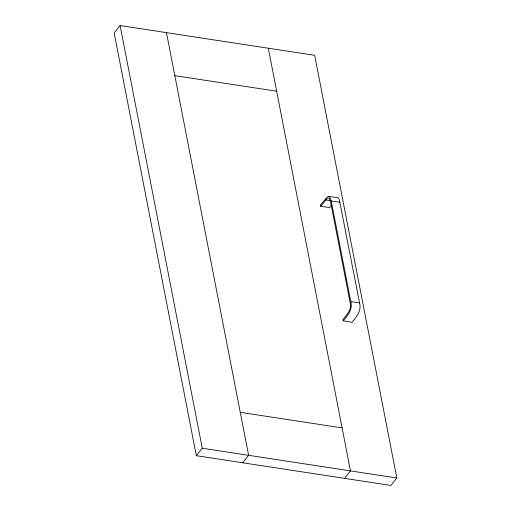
<?xml version="1.0" encoding="UTF-8"?>
<svg xmlns="http://www.w3.org/2000/svg" width="511" height="511" viewBox="0 0 511 511"><rect width="100%" height="100%" fill="white"/><g stroke="black" fill="none" stroke-linecap="round" stroke-linejoin="round"><path stroke-width="0.77" d="M328.586 196.454L337.279 197.585L338.423 198.147L339.323 199.712L359.559 302.889C361.724 310.464 356.595 317.005 351.849 322.281L343.149 320.799C347.806 315.574 352.954 309.155 350.802 301.656L331.237 201.008L329.691 197.003L328.586 196.454L327.219 196.946L320.461 205.032L320.704 206.284L329.557 207.581L331.524 205.109M120.104 25.55L114.177 33.011L196.333 455.684L390.896 485.45L396.823 477.989L314.667 55.316L120.104 25.55L202.26 448.224L196.333 455.684M320.704 206.284L327.27 198.402L328.381 198.006L329.237 198.428L330.566 201.934L350.099 302.455C352.181 309.27 346.867 314.75 342.9 319.547L343.149 320.799M242.693 462.774L248.614 455.314L166.458 32.64M344.542 478.36L350.469 470.899L268.307 48.226M331.237 201.008L339.994 202.222M350.802 301.656L359.559 302.889M174.813 75.634L276.668 91.22M240.259 412.32L342.115 427.905M202.26 448.224L396.823 477.989M325.769 199.91L330.119 200.657"/></g></svg>
